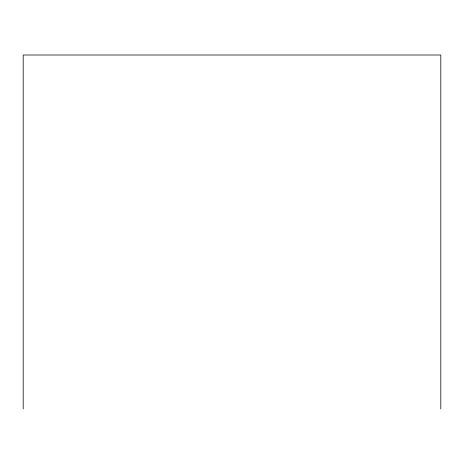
<?xml version="1.0" encoding="UTF-8"?>
<svg xmlns="http://www.w3.org/2000/svg" width="464" height="464" viewBox="0 0 464 464"><rect width="100%" height="100%" fill="white"/><g stroke="black" fill="none" stroke-linecap="round" stroke-linejoin="round"><path stroke-width="0.7" d="M440.8 408.993L440.8 55.007L23.2 55.007L23.2 408.993"/></g></svg>
